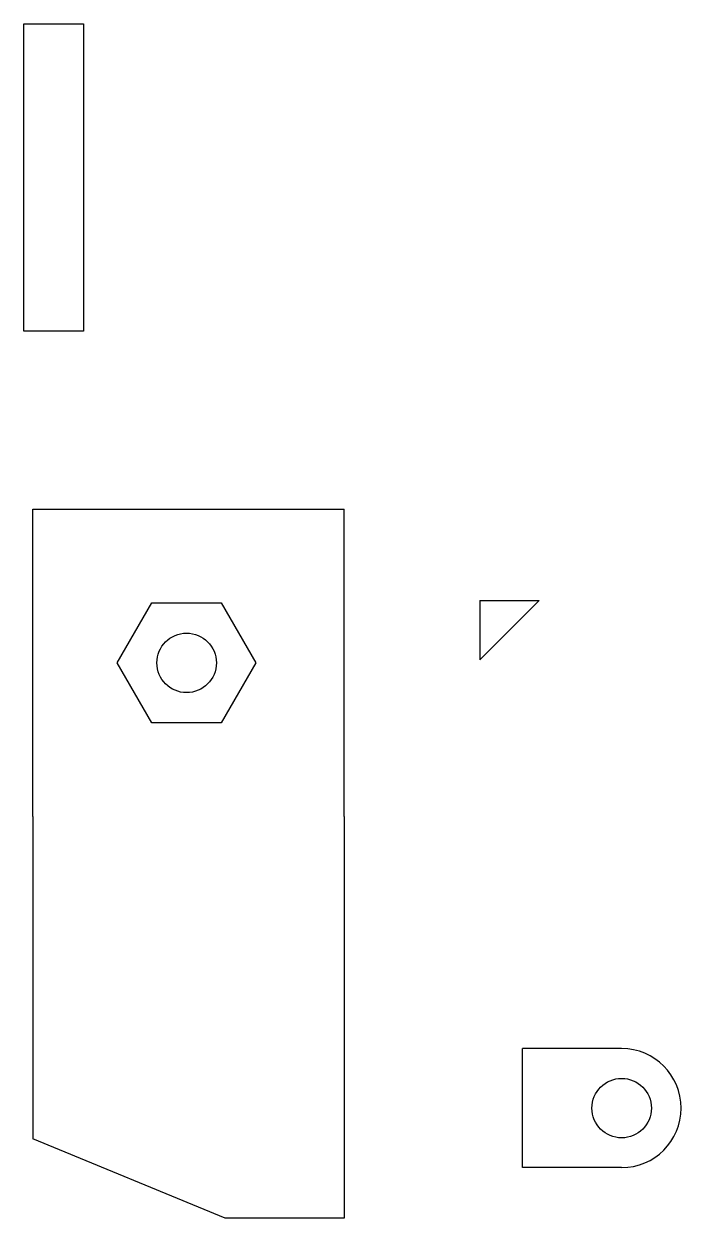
# Model space of a CAD drawing. Header units: inches. Extents: x 24.7 to 57.9, y 104.8 to 165.
import ezdxf

# ---------------------------------------------------------------- set-up
doc = ezdxf.new("R2010")
doc.units = ezdxf.units.IN
doc.header["$MEASUREMENT"] = 0
doc.layers.get('0').update_dxf_attribs({"true_color": 0xc2ced6})

msp = doc.modelspace()

# ---------------------------------------------------------------- linework, layer by layer
for p, q in [((24.74, 149.506), (24.74, 165.006)), ((24.74, 165.006), (27.74, 165.006)), ((27.74, 165.006), (27.74, 149.506)), ((27.74, 149.506), (24.74, 149.506)), ((25.199, 125.033), (25.199, 140.533)), ((25.199, 140.533), (32.949, 140.533)), ((32.949, 140.533), (40.899, 140.533)), ((40.899, 125.033), (40.899, 140.533)), ((47.738, 135.931), (47.738, 132.931)), ((47.738, 135.931), (50.738, 135.931)), ((47.738, 132.931), (50.738, 135.931)), ((25.199, 125.033), (25.199, 117.283)), ((40.899, 125.033), (40.899, 117.283)), ((25.199, 117.283), (25.199, 108.783)), ((40.899, 117.283), (40.899, 108.783)), ((54.895, 113.329), (49.895, 113.329)), ((49.895, 107.329), (49.895, 113.329)), ((34.899, 104.783), (25.199, 108.783)), ((40.899, 108.783), (40.899, 104.783)), ((54.895, 107.329), (49.895, 107.329)), ((40.899, 104.783), (34.899, 104.783))]:
    msp.add_line(p, q)
msp.add_lwpolyline([(29.449, 132.783), (31.199, 135.814), (34.699, 135.814), (36.449, 132.783), (34.699, 129.752), (31.199, 129.752)], close=True)
for centre in [(32.949, 132.783), (54.895, 110.329)]:
    msp.add_circle(centre, 1.5)
msp.add_arc((54.895, 110.329), 3, 270, 90)

doc.saveas('drawing.dxf')
